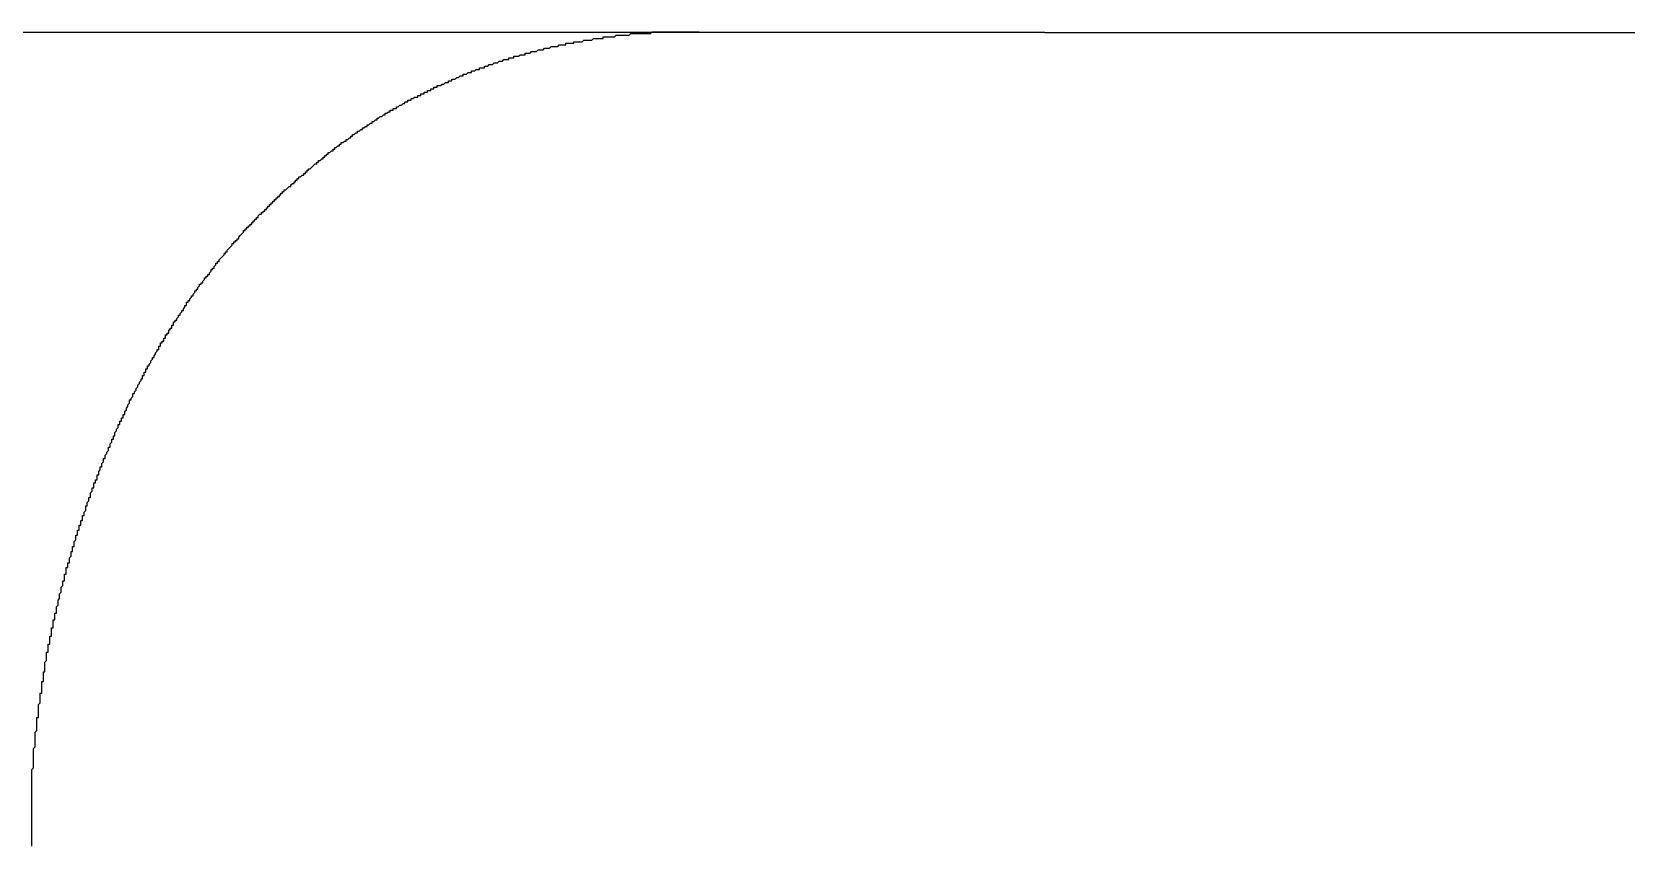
# Model space of a CAD drawing. Extents: x 1 to 142, y 0 to 144.
# Drawn here: x 105.892 to 106.871, y 103.094 to 103.594 of the extents above; entities that cross this region are included whole.
import ezdxf

# ---------------------------------------------------------------- set-up
doc = ezdxf.new("R2010")
doc.units = 0
doc.layers.get('0').update_dxf_attribs({"linetype": 'CONTINUOUS'})

msp = doc.modelspace()

# ---------------------------------------------------------------- linework, layer by layer
at = {"color": 7, "linetype": 'CONTINUOUS'}
for p, q in [((106.3018, 103.59373), (105.80682, 103.59373)), ((106.51424, 103.59373), (106.3018, 103.59373)), ((106.51424, 103.59373), (110.77584, 103.59373))]:
    msp.add_line(p, q, dxfattribs=at)
at = {"color": 7}
msp.add_polyline3d([(105.892, 103.094, 0), (105.892, 103.094, 0), (105.892, 103.095, 0), (105.892, 103.095, 0), (105.892, 103.095, 0), (105.892, 103.096, 0), (105.892, 103.096, 0), (105.892, 103.097, 0), (105.892, 103.097, 0), (105.892, 103.097, 0), (105.892, 103.098, 0), (105.892, 103.098, 0), (105.892, 103.099, 0), (105.892, 103.099, 0), (105.892, 103.099, 0), (105.892, 103.1, 0), (105.892, 103.1, 0), (105.892, 103.101, 0), (105.892, 103.101, 0), (105.892, 103.102, 0), (105.892, 103.102, 0), (105.892, 103.102, 0), (105.892, 103.103, 0), (105.892, 103.103, 0), (105.892, 103.104, 0), (105.892, 103.104, 0), (105.892, 103.104, 0), (105.892, 103.105, 0), (105.892, 103.105, 0), (105.892, 103.106, 0), (105.892, 103.106, 0), (105.892, 103.106, 0), (105.892, 103.107, 0), (105.892, 103.107, 0), (105.892, 103.108, 0), (105.892, 103.108, 0), (105.892, 103.109, 0), (105.892, 103.109, 0), (105.892, 103.109, 0), (105.892, 103.11, 0), (105.892, 103.11, 0), (105.892, 103.111, 0), (105.892, 103.111, 0), (105.892, 103.111, 0), (105.892, 103.112, 0), (105.892, 103.112, 0), (105.892, 103.113, 0), (105.892, 103.113, 0), (105.892, 103.113, 0), (105.892, 103.114, 0), (105.892, 103.114, 0), (105.892, 103.115, 0), (105.892, 103.115, 0), (105.892, 103.116, 0), (105.892, 103.116, 0), (105.892, 103.116, 0), (105.892, 103.117, 0), (105.892, 103.117, 0), (105.892, 103.118, 0), (105.892, 103.118, 0), (105.892, 103.118, 0), (105.892, 103.119, 0), (105.892, 103.119, 0), (105.892, 103.12, 0), (105.892, 103.12, 0), (105.892, 103.12, 0), (105.892, 103.121, 0), (105.892, 103.121, 0), (105.892, 103.122, 0), (105.892, 103.122, 0), (105.892, 103.123, 0), (105.892, 103.123, 0), (105.892, 103.123, 0), (105.892, 103.124, 0), (105.892, 103.124, 0), (105.892, 103.125, 0), (105.892, 103.125, 0), (105.892, 103.125, 0), (105.892, 103.126, 0), (105.892, 103.126, 0), (105.892, 103.127, 0), (105.892, 103.127, 0), (105.892, 103.127, 0), (105.892, 103.128, 0), (105.892, 103.128, 0), (105.892, 103.129, 0), (105.892, 103.129, 0), (105.892, 103.13, 0), (105.892, 103.13, 0), (105.892, 103.13, 0), (105.892, 103.131, 0), (105.892, 103.131, 0), (105.892, 103.132, 0), (105.892, 103.132, 0), (105.892, 103.132, 0), (105.892, 103.133, 0), (105.892, 103.133, 0), (105.892, 103.134, 0), (105.892, 103.134, 0), (105.892, 103.134, 0), (105.892, 103.135, 0), (105.892, 103.135, 0), (105.892, 103.136, 0), (105.892, 103.136, 0), (105.892, 103.137, 0), (105.892, 103.137, 0), (105.892, 103.137, 0), (105.892, 103.138, 0), (105.892, 103.138, 0), (105.892, 103.139, 0), (105.892, 103.139, 0), (105.892, 103.139, 0), (105.892, 103.14, 0), (105.892, 103.14, 0), (105.892, 103.141, 0), (105.892, 103.141, 0), (105.892, 103.141, 0), (105.893, 103.142, 0), (105.893, 103.142, 0), (105.893, 103.143, 0), (105.893, 103.143, 0), (105.893, 103.143, 0), (105.893, 103.144, 0), (105.893, 103.144, 0), (105.893, 103.145, 0), (105.893, 103.145, 0), (105.893, 103.146, 0), (105.893, 103.146, 0), (105.893, 103.146, 0), (105.893, 103.147, 0), (105.893, 103.147, 0), (105.893, 103.148, 0), (105.893, 103.148, 0), (105.893, 103.148, 0), (105.893, 103.149, 0), (105.893, 103.149, 0), (105.893, 103.15, 0), (105.893, 103.15, 0), (105.893, 103.15, 0), (105.893, 103.151, 0), (105.893, 103.151, 0), (105.893, 103.152, 0), (105.893, 103.152, 0), (105.893, 103.153, 0), (105.893, 103.153, 0), (105.893, 103.153, 0), (105.893, 103.154, 0), (105.893, 103.154, 0), (105.894, 103.155, 0), (105.894, 103.155, 0), (105.894, 103.155, 0), (105.894, 103.156, 0), (105.894, 103.156, 0), (105.894, 103.157, 0), (105.894, 103.157, 0), (105.894, 103.157, 0), (105.894, 103.158, 0), (105.894, 103.158, 0), (105.894, 103.159, 0), (105.894, 103.159, 0), (105.894, 103.159, 0), (105.894, 103.16, 0), (105.894, 103.16, 0), (105.894, 103.161, 0), (105.894, 103.161, 0), (105.894, 103.162, 0), (105.894, 103.162, 0), (105.894, 103.162, 0), (105.894, 103.163, 0), (105.894, 103.163, 0), (105.894, 103.164, 0), (105.894, 103.164, 0), (105.894, 103.164, 0), (105.895, 103.165, 0), (105.895, 103.165, 0), (105.895, 103.166, 0), (105.895, 103.166, 0), (105.895, 103.166, 0), (105.895, 103.167, 0), (105.895, 103.167, 0), (105.895, 103.168, 0), (105.895, 103.168, 0), (105.895, 103.168, 0), (105.895, 103.169, 0), (105.895, 103.169, 0), (105.895, 103.17, 0), (105.895, 103.17, 0), (105.895, 103.171, 0), (105.895, 103.171, 0), (105.895, 103.171, 0), (105.895, 103.172, 0), (105.895, 103.172, 0), (105.895, 103.173, 0), (105.895, 103.173, 0), (105.896, 103.173, 0), (105.896, 103.174, 0), (105.896, 103.174, 0), (105.896, 103.175, 0), (105.896, 103.175, 0), (105.896, 103.175, 0), (105.896, 103.176, 0), (105.896, 103.176, 0), (105.896, 103.177, 0), (105.896, 103.177, 0), (105.896, 103.177, 0), (105.896, 103.178, 0), (105.896, 103.178, 0), (105.896, 103.179, 0), (105.896, 103.179, 0), (105.896, 103.18, 0), (105.896, 103.18, 0), (105.896, 103.18, 0), (105.896, 103.181, 0), (105.896, 103.181, 0), (105.897, 103.182, 0), (105.897, 103.182, 0), (105.897, 103.182, 0), (105.897, 103.183, 0), (105.897, 103.183, 0), (105.897, 103.184, 0), (105.897, 103.184, 0), (105.897, 103.184, 0), (105.897, 103.185, 0), (105.897, 103.185, 0), (105.897, 103.186, 0), (105.897, 103.186, 0), (105.897, 103.186, 0), (105.897, 103.187, 0), (105.897, 103.187, 0), (105.897, 103.188, 0), (105.897, 103.188, 0), (105.898, 103.188, 0), (105.898, 103.189, 0), (105.898, 103.189, 0), (105.898, 103.19, 0), (105.898, 103.19, 0), (105.898, 103.191, 0), (105.898, 103.191, 0), (105.898, 103.191, 0), (105.898, 103.192, 0), (105.898, 103.192, 0), (105.898, 103.193, 0), (105.898, 103.193, 0), (105.898, 103.193, 0), (105.898, 103.194, 0), (105.898, 103.194, 0), (105.898, 103.195, 0), (105.898, 103.195, 0), (105.899, 103.195, 0), (105.899, 103.196, 0), (105.899, 103.196, 0), (105.899, 103.197, 0), (105.899, 103.197, 0), (105.899, 103.197, 0), (105.899, 103.198, 0), (105.899, 103.198, 0), (105.899, 103.199, 0), (105.899, 103.199, 0), (105.899, 103.199, 0), (105.899, 103.2, 0), (105.899, 103.2, 0), (105.899, 103.201, 0), (105.899, 103.201, 0), (105.9, 103.201, 0), (105.9, 103.202, 0), (105.9, 103.202, 0), (105.9, 103.203, 0), (105.9, 103.203, 0), (105.9, 103.204, 0), (105.9, 103.204, 0), (105.9, 103.204, 0), (105.9, 103.205, 0), (105.9, 103.205, 0), (105.9, 103.206, 0), (105.9, 103.206, 0), (105.9, 103.206, 0), (105.9, 103.207, 0), (105.9, 103.207, 0), (105.901, 103.208, 0), (105.901, 103.208, 0), (105.901, 103.208, 0), (105.901, 103.209, 0), (105.901, 103.209, 0), (105.901, 103.21, 0), (105.901, 103.21, 0), (105.901, 103.21, 0), (105.901, 103.211, 0), (105.901, 103.211, 0), (105.901, 103.212, 0), (105.901, 103.212, 0), (105.901, 103.212, 0), (105.901, 103.213, 0), (105.902, 103.213, 0), (105.902, 103.214, 0), (105.902, 103.214, 0), (105.902, 103.214, 0), (105.902, 103.215, 0), (105.902, 103.215, 0), (105.902, 103.216, 0), (105.902, 103.216, 0), (105.902, 103.216, 0), (105.902, 103.217, 0), (105.902, 103.217, 0), (105.902, 103.218, 0), (105.902, 103.218, 0), (105.903, 103.218, 0), (105.903, 103.219, 0), (105.903, 103.219, 0), (105.903, 103.22, 0), (105.903, 103.22, 0), (105.903, 103.221, 0), (105.903, 103.221, 0), (105.903, 103.221, 0), (105.903, 103.222, 0), (105.903, 103.222, 0), (105.903, 103.223, 0), (105.903, 103.223, 0), (105.904, 103.223, 0), (105.904, 103.224, 0), (105.904, 103.224, 0), (105.904, 103.225, 0), (105.904, 103.225, 0), (105.904, 103.225, 0), (105.904, 103.226, 0), (105.904, 103.226, 0), (105.904, 103.227, 0), (105.904, 103.227, 0), (105.904, 103.227, 0), (105.904, 103.228, 0), (105.905, 103.228, 0), (105.905, 103.229, 0), (105.905, 103.229, 0), (105.905, 103.229, 0), (105.905, 103.23, 0), (105.905, 103.23, 0), (105.905, 103.231, 0), (105.905, 103.231, 0), (105.905, 103.231, 0), (105.905, 103.232, 0), (105.905, 103.232, 0), (105.905, 103.233, 0), (105.906, 103.233, 0), (105.906, 103.233, 0), (105.906, 103.234, 0), (105.906, 103.234, 0), (105.906, 103.235, 0), (105.906, 103.235, 0), (105.906, 103.235, 0), (105.906, 103.236, 0), (105.906, 103.236, 0), (105.906, 103.237, 0), (105.906, 103.237, 0), (105.907, 103.237, 0), (105.907, 103.238, 0), (105.907, 103.238, 0), (105.907, 103.239, 0), (105.907, 103.239, 0), (105.907, 103.239, 0), (105.907, 103.24, 0), (105.907, 103.24, 0), (105.907, 103.241, 0), (105.907, 103.241, 0), (105.907, 103.241, 0), (105.908, 103.242, 0), (105.908, 103.242, 0), (105.908, 103.243, 0), (105.908, 103.243, 0), (105.908, 103.243, 0), (105.908, 103.244, 0), (105.908, 103.244, 0), (105.908, 103.245, 0), (105.908, 103.245, 0), (105.908, 103.245, 0), (105.909, 103.246, 0), (105.909, 103.246, 0), (105.909, 103.247, 0), (105.909, 103.247, 0), (105.909, 103.247, 0), (105.909, 103.248, 0), (105.909, 103.248, 0), (105.909, 103.249, 0), (105.909, 103.249, 0), (105.909, 103.249, 0), (105.91, 103.25, 0), (105.91, 103.25, 0), (105.91, 103.251, 0), (105.91, 103.251, 0), (105.91, 103.251, 0), (105.91, 103.252, 0), (105.91, 103.252, 0), (105.91, 103.253, 0), (105.91, 103.253, 0), (105.91, 103.253, 0), (105.911, 103.254, 0), (105.911, 103.254, 0), (105.911, 103.255, 0), (105.911, 103.255, 0), (105.911, 103.255, 0), (105.911, 103.256, 0), (105.911, 103.256, 0), (105.911, 103.257, 0), (105.911, 103.257, 0), (105.912, 103.257, 0), (105.912, 103.258, 0), (105.912, 103.258, 0), (105.912, 103.259, 0), (105.912, 103.259, 0), (105.912, 103.259, 0), (105.912, 103.26, 0), (105.912, 103.26, 0), (105.912, 103.261, 0), (105.912, 103.261, 0), (105.913, 103.261, 0), (105.913, 103.262, 0), (105.913, 103.262, 0), (105.913, 103.263, 0), (105.913, 103.263, 0), (105.913, 103.263, 0), (105.913, 103.264, 0), (105.913, 103.264, 0), (105.913, 103.265, 0), (105.914, 103.265, 0), (105.914, 103.265, 0), (105.914, 103.266, 0), (105.914, 103.266, 0), (105.914, 103.267, 0), (105.914, 103.267, 0), (105.914, 103.267, 0), (105.914, 103.268, 0), (105.914, 103.268, 0), (105.915, 103.268, 0), (105.915, 103.269, 0), (105.915, 103.269, 0), (105.915, 103.27, 0), (105.915, 103.27, 0), (105.915, 103.27, 0), (105.915, 103.271, 0), (105.915, 103.271, 0), (105.916, 103.272, 0), (105.916, 103.272, 0), (105.916, 103.272, 0), (105.916, 103.273, 0), (105.916, 103.273, 0), (105.916, 103.274, 0), (105.916, 103.274, 0), (105.916, 103.274, 0), (105.916, 103.275, 0), (105.917, 103.275, 0), (105.917, 103.276, 0), (105.917, 103.276, 0), (105.917, 103.276, 0), (105.917, 103.277, 0), (105.917, 103.277, 0), (105.917, 103.278, 0), (105.917, 103.278, 0), (105.918, 103.278, 0), (105.918, 103.279, 0), (105.918, 103.279, 0), (105.918, 103.28, 0), (105.918, 103.28, 0), (105.918, 103.28, 0), (105.918, 103.281, 0), (105.918, 103.281, 0), (105.918, 103.281, 0), (105.919, 103.282, 0), (105.919, 103.282, 0), (105.919, 103.283, 0), (105.919, 103.283, 0), (105.919, 103.283, 0), (105.919, 103.284, 0), (105.919, 103.284, 0), (105.919, 103.285, 0), (105.92, 103.285, 0), (105.92, 103.285, 0), (105.92, 103.286, 0), (105.92, 103.286, 0), (105.92, 103.287, 0), (105.92, 103.287, 0), (105.92, 103.287, 0), (105.92, 103.288, 0), (105.921, 103.288, 0), (105.921, 103.289, 0), (105.921, 103.289, 0), (105.921, 103.289, 0), (105.921, 103.29, 0), (105.921, 103.29, 0), (105.921, 103.291, 0), (105.921, 103.291, 0), (105.922, 103.291, 0), (105.922, 103.292, 0), (105.922, 103.292, 0), (105.922, 103.292, 0), (105.922, 103.293, 0), (105.922, 103.293, 0), (105.922, 103.294, 0), (105.923, 103.294, 0), (105.923, 103.294, 0), (105.923, 103.295, 0), (105.923, 103.295, 0), (105.923, 103.296, 0), (105.923, 103.296, 0), (105.923, 103.296, 0), (105.923, 103.297, 0), (105.924, 103.297, 0), (105.924, 103.298, 0), (105.924, 103.298, 0), (105.924, 103.298, 0), (105.924, 103.299, 0), (105.924, 103.299, 0), (105.924, 103.299, 0), (105.925, 103.3, 0), (105.925, 103.3, 0), (105.925, 103.301, 0), (105.925, 103.301, 0), (105.925, 103.301, 0), (105.925, 103.302, 0), (105.925, 103.302, 0), (105.925, 103.303, 0), (105.926, 103.303, 0), (105.926, 103.303, 0), (105.926, 103.304, 0), (105.926, 103.304, 0), (105.926, 103.305, 0), (105.926, 103.305, 0), (105.926, 103.305, 0), (105.927, 103.306, 0), (105.927, 103.306, 0), (105.927, 103.306, 0), (105.927, 103.307, 0), (105.927, 103.307, 0), (105.927, 103.308, 0), (105.927, 103.308, 0), (105.928, 103.308, 0), (105.928, 103.309, 0), (105.928, 103.309, 0), (105.928, 103.31, 0), (105.928, 103.31, 0), (105.928, 103.31, 0), (105.928, 103.311, 0), (105.928, 103.311, 0), (105.929, 103.312, 0), (105.929, 103.312, 0), (105.929, 103.312, 0), (105.929, 103.313, 0), (105.929, 103.313, 0), (105.929, 103.313, 0), (105.929, 103.314, 0), (105.93, 103.314, 0), (105.93, 103.315, 0), (105.93, 103.315, 0), (105.93, 103.315, 0), (105.93, 103.316, 0), (105.93, 103.316, 0), (105.93, 103.317, 0), (105.931, 103.317, 0), (105.931, 103.317, 0), (105.931, 103.318, 0), (105.931, 103.318, 0), (105.931, 103.318, 0), (105.931, 103.319, 0), (105.932, 103.319, 0), (105.932, 103.32, 0), (105.932, 103.32, 0), (105.932, 103.32, 0), (105.932, 103.321, 0), (105.932, 103.321, 0), (105.932, 103.322, 0), (105.933, 103.322, 0), (105.933, 103.322, 0), (105.933, 103.323, 0), (105.933, 103.323, 0), (105.933, 103.323, 0), (105.933, 103.324, 0), (105.933, 103.324, 0), (105.934, 103.325, 0), (105.934, 103.325, 0), (105.934, 103.325, 0), (105.934, 103.326, 0), (105.934, 103.326, 0), (105.934, 103.326, 0), (105.934, 103.327, 0), (105.935, 103.327, 0), (105.935, 103.328, 0), (105.935, 103.328, 0), (105.935, 103.328, 0), (105.935, 103.329, 0), (105.935, 103.329, 0), (105.936, 103.33, 0), (105.936, 103.33, 0), (105.936, 103.33, 0), (105.936, 103.331, 0), (105.936, 103.331, 0), (105.936, 103.331, 0), (105.936, 103.332, 0), (105.937, 103.332, 0), (105.937, 103.333, 0), (105.937, 103.333, 0), (105.937, 103.333, 0), (105.937, 103.334, 0), (105.937, 103.334, 0), (105.938, 103.335, 0), (105.938, 103.335, 0), (105.938, 103.335, 0), (105.938, 103.336, 0), (105.938, 103.336, 0), (105.938, 103.336, 0), (105.939, 103.337, 0), (105.939, 103.337, 0), (105.939, 103.338, 0), (105.939, 103.338, 0), (105.939, 103.338, 0), (105.939, 103.339, 0), (105.939, 103.339, 0), (105.94, 103.339, 0), (105.94, 103.34, 0), (105.94, 103.34, 0), (105.94, 103.341, 0), (105.94, 103.341, 0), (105.94, 103.341, 0), (105.941, 103.342, 0), (105.941, 103.342, 0), (105.941, 103.342, 0), (105.941, 103.343, 0), (105.941, 103.343, 0), (105.941, 103.344, 0), (105.942, 103.344, 0), (105.942, 103.344, 0), (105.942, 103.345, 0), (105.942, 103.345, 0), (105.942, 103.345, 0), (105.942, 103.346, 0), (105.943, 103.346, 0), (105.943, 103.347, 0), (105.943, 103.347, 0), (105.943, 103.347, 0), (105.943, 103.348, 0), (105.943, 103.348, 0), (105.944, 103.349, 0), (105.944, 103.349, 0), (105.944, 103.349, 0), (105.944, 103.35, 0), (105.944, 103.35, 0), (105.944, 103.35, 0), (105.945, 103.351, 0), (105.945, 103.351, 0), (105.945, 103.352, 0), (105.945, 103.352, 0), (105.945, 103.352, 0), (105.945, 103.353, 0), (105.946, 103.353, 0), (105.946, 103.353, 0), (105.946, 103.354, 0), (105.946, 103.354, 0), (105.946, 103.355, 0), (105.946, 103.355, 0), (105.947, 103.355, 0), (105.947, 103.356, 0), (105.947, 103.356, 0), (105.947, 103.356, 0), (105.947, 103.357, 0), (105.947, 103.357, 0), (105.948, 103.357, 0), (105.948, 103.358, 0), (105.948, 103.358, 0), (105.948, 103.359, 0), (105.948, 103.359, 0), (105.949, 103.359, 0), (105.949, 103.36, 0), (105.949, 103.36, 0), (105.949, 103.36, 0), (105.949, 103.361, 0), (105.949, 103.361, 0), (105.95, 103.362, 0), (105.95, 103.362, 0), (105.95, 103.362, 0), (105.95, 103.363, 0), (105.95, 103.363, 0), (105.95, 103.363, 0), (105.951, 103.364, 0), (105.951, 103.364, 0), (105.951, 103.365, 0), (105.951, 103.365, 0), (105.951, 103.365, 0), (105.952, 103.366, 0), (105.952, 103.366, 0), (105.952, 103.366, 0), (105.952, 103.367, 0), (105.952, 103.367, 0), (105.952, 103.368, 0), (105.953, 103.368, 0), (105.953, 103.368, 0), (105.953, 103.369, 0), (105.953, 103.369, 0), (105.953, 103.369, 0), (105.954, 103.37, 0), (105.954, 103.37, 0), (105.954, 103.37, 0), (105.954, 103.371, 0), (105.954, 103.371, 0), (105.954, 103.372, 0), (105.955, 103.372, 0), (105.955, 103.372, 0), (105.955, 103.373, 0), (105.955, 103.373, 0), (105.955, 103.373, 0), (105.956, 103.374, 0), (105.956, 103.374, 0), (105.956, 103.374, 0), (105.956, 103.375, 0), (105.956, 103.375, 0), (105.957, 103.376, 0), (105.957, 103.376, 0), (105.957, 103.376, 0), (105.957, 103.377, 0), (105.957, 103.377, 0), (105.957, 103.377, 0), (105.958, 103.378, 0), (105.958, 103.378, 0), (105.958, 103.379, 0), (105.958, 103.379, 0), (105.958, 103.379, 0), (105.959, 103.38, 0), (105.959, 103.38, 0), (105.959, 103.38, 0), (105.959, 103.381, 0), (105.959, 103.381, 0), (105.96, 103.381, 0), (105.96, 103.382, 0), (105.96, 103.382, 0), (105.96, 103.383, 0), (105.96, 103.383, 0), (105.961, 103.383, 0), (105.961, 103.384, 0), (105.961, 103.384, 0), (105.961, 103.384, 0), (105.961, 103.385, 0), (105.962, 103.385, 0), (105.962, 103.385, 0), (105.962, 103.386, 0), (105.962, 103.386, 0), (105.962, 103.387, 0), (105.962, 103.387, 0), (105.963, 103.387, 0), (105.963, 103.388, 0), (105.963, 103.388, 0), (105.963, 103.388, 0), (105.963, 103.389, 0), (105.964, 103.389, 0), (105.964, 103.389, 0), (105.964, 103.39, 0), (105.964, 103.39, 0), (105.964, 103.39, 0), (105.965, 103.391, 0), (105.965, 103.391, 0), (105.965, 103.392, 0), (105.965, 103.392, 0), (105.965, 103.392, 0), (105.966, 103.393, 0), (105.966, 103.393, 0), (105.966, 103.393, 0), (105.966, 103.394, 0), (105.967, 103.394, 0), (105.967, 103.394, 0), (105.967, 103.395, 0), (105.967, 103.395, 0), (105.967, 103.395, 0), (105.968, 103.396, 0), (105.968, 103.396, 0), (105.968, 103.397, 0), (105.968, 103.397, 0), (105.968, 103.397, 0), (105.969, 103.398, 0), (105.969, 103.398, 0), (105.969, 103.398, 0), (105.969, 103.399, 0), (105.969, 103.399, 0), (105.97, 103.399, 0), (105.97, 103.4, 0), (105.97, 103.4, 0), (105.97, 103.4, 0), (105.97, 103.401, 0), (105.971, 103.401, 0), (105.971, 103.402, 0), (105.971, 103.402, 0), (105.971, 103.402, 0), (105.971, 103.403, 0), (105.972, 103.403, 0), (105.972, 103.403, 0), (105.972, 103.404, 0), (105.972, 103.404, 0), (105.973, 103.404, 0), (105.973, 103.405, 0), (105.973, 103.405, 0), (105.973, 103.405, 0), (105.973, 103.406, 0), (105.974, 103.406, 0), (105.974, 103.406, 0), (105.974, 103.407, 0), (105.974, 103.407, 0), (105.974, 103.408, 0), (105.975, 103.408, 0), (105.975, 103.408, 0), (105.975, 103.409, 0), (105.975, 103.409, 0), (105.976, 103.409, 0), (105.976, 103.41, 0), (105.976, 103.41, 0), (105.976, 103.41, 0), (105.976, 103.411, 0), (105.977, 103.411, 0), (105.977, 103.411, 0), (105.977, 103.412, 0), (105.977, 103.412, 0), (105.978, 103.412, 0), (105.978, 103.413, 0), (105.978, 103.413, 0), (105.978, 103.413, 0), (105.978, 103.414, 0), (105.979, 103.414, 0), (105.979, 103.414, 0), (105.979, 103.415, 0), (105.979, 103.415, 0), (105.979, 103.416, 0), (105.98, 103.416, 0), (105.98, 103.416, 0), (105.98, 103.417, 0), (105.98, 103.417, 0), (105.981, 103.417, 0), (105.981, 103.418, 0), (105.981, 103.418, 0), (105.981, 103.418, 0), (105.982, 103.419, 0), (105.982, 103.419, 0), (105.982, 103.419, 0), (105.982, 103.42, 0), (105.982, 103.42, 0), (105.983, 103.42, 0), (105.983, 103.421, 0), (105.983, 103.421, 0), (105.983, 103.421, 0), (105.984, 103.422, 0), (105.984, 103.422, 0), (105.984, 103.422, 0), (105.984, 103.423, 0), (105.984, 103.423, 0), (105.985, 103.423, 0), (105.985, 103.424, 0), (105.985, 103.424, 0), (105.985, 103.424, 0), (105.986, 103.425, 0), (105.986, 103.425, 0), (105.986, 103.425, 0), (105.986, 103.426, 0), (105.987, 103.426, 0), (105.987, 103.426, 0), (105.987, 103.427, 0), (105.987, 103.427, 0), (105.987, 103.428, 0), (105.988, 103.428, 0), (105.988, 103.428, 0), (105.988, 103.429, 0), (105.988, 103.429, 0), (105.989, 103.429, 0), (105.989, 103.43, 0), (105.989, 103.43, 0), (105.989, 103.43, 0), (105.99, 103.431, 0), (105.99, 103.431, 0), (105.99, 103.431, 0), (105.99, 103.432, 0), (105.991, 103.432, 0), (105.991, 103.432, 0), (105.991, 103.433, 0), (105.991, 103.433, 0), (105.991, 103.433, 0), (105.992, 103.434, 0), (105.992, 103.434, 0), (105.992, 103.434, 0), (105.992, 103.435, 0), (105.993, 103.435, 0), (105.993, 103.435, 0), (105.993, 103.436, 0), (105.993, 103.436, 0), (105.994, 103.436, 0), (105.994, 103.437, 0), (105.994, 103.437, 0), (105.994, 103.437, 0), (105.995, 103.438, 0), (105.995, 103.438, 0), (105.995, 103.438, 0), (105.995, 103.439, 0), (105.996, 103.439, 0), (105.996, 103.439, 0), (105.996, 103.44, 0), (105.996, 103.44, 0), (105.997, 103.44, 0), (105.997, 103.441, 0), (105.997, 103.441, 0), (105.997, 103.441, 0), (105.998, 103.442, 0), (105.998, 103.442, 0), (105.998, 103.442, 0), (105.998, 103.443, 0), (105.999, 103.443, 0), (105.999, 103.443, 0), (105.999, 103.444, 0), (105.999, 103.444, 0), (106, 103.444, 0), (106, 103.444, 0), (106, 103.445, 0), (106, 103.445, 0), (106.001, 103.445, 0), (106.001, 103.446, 0), (106.001, 103.446, 0), (106.001, 103.446, 0), (106.002, 103.447, 0), (106.002, 103.447, 0), (106.002, 103.447, 0), (106.002, 103.448, 0), (106.003, 103.448, 0), (106.003, 103.448, 0), (106.003, 103.449, 0), (106.003, 103.449, 0), (106.004, 103.449, 0), (106.004, 103.45, 0), (106.004, 103.45, 0), (106.004, 103.45, 0), (106.005, 103.451, 0), (106.005, 103.451, 0), (106.005, 103.451, 0), (106.005, 103.452, 0), (106.006, 103.452, 0), (106.006, 103.452, 0), (106.006, 103.453, 0), (106.006, 103.453, 0), (106.007, 103.453, 0), (106.007, 103.454, 0), (106.007, 103.454, 0), (106.007, 103.454, 0), (106.008, 103.455, 0), (106.008, 103.455, 0), (106.008, 103.455, 0), (106.008, 103.455, 0), (106.009, 103.456, 0), (106.009, 103.456, 0), (106.009, 103.456, 0), (106.01, 103.457, 0), (106.01, 103.457, 0), (106.01, 103.457, 0), (106.01, 103.458, 0), (106.011, 103.458, 0), (106.011, 103.458, 0), (106.011, 103.459, 0), (106.011, 103.459, 0), (106.012, 103.459, 0), (106.012, 103.46, 0), (106.012, 103.46, 0), (106.012, 103.46, 0), (106.013, 103.461, 0), (106.013, 103.461, 0), (106.013, 103.461, 0), (106.013, 103.461, 0), (106.014, 103.462, 0), (106.014, 103.462, 0), (106.014, 103.462, 0), (106.015, 103.463, 0), (106.015, 103.463, 0), (106.015, 103.463, 0), (106.015, 103.464, 0), (106.016, 103.464, 0), (106.016, 103.464, 0), (106.016, 103.465, 0), (106.016, 103.465, 0), (106.017, 103.465, 0), (106.017, 103.466, 0), (106.017, 103.466, 0), (106.018, 103.466, 0), (106.018, 103.466, 0), (106.018, 103.467, 0), (106.018, 103.467, 0), (106.019, 103.467, 0), (106.019, 103.468, 0), (106.019, 103.468, 0), (106.019, 103.468, 0), (106.02, 103.469, 0), (106.02, 103.469, 0), (106.02, 103.469, 0), (106.021, 103.47, 0), (106.021, 103.47, 0), (106.021, 103.47, 0), (106.021, 103.47, 0), (106.022, 103.471, 0), (106.022, 103.471, 0), (106.022, 103.471, 0), (106.022, 103.472, 0), (106.023, 103.472, 0), (106.023, 103.472, 0), (106.023, 103.473, 0), (106.024, 103.473, 0), (106.024, 103.473, 0), (106.024, 103.473, 0), (106.024, 103.474, 0), (106.025, 103.474, 0), (106.025, 103.474, 0), (106.025, 103.475, 0), (106.026, 103.475, 0), (106.026, 103.475, 0), (106.026, 103.476, 0), (106.026, 103.476, 0), (106.027, 103.476, 0), (106.027, 103.476, 0), (106.027, 103.477, 0), (106.027, 103.477, 0), (106.028, 103.477, 0), (106.028, 103.478, 0), (106.028, 103.478, 0), (106.029, 103.478, 0), (106.029, 103.479, 0), (106.029, 103.479, 0), (106.029, 103.479, 0), (106.03, 103.479, 0), (106.03, 103.48, 0), (106.03, 103.48, 0), (106.031, 103.48, 0), (106.031, 103.481, 0), (106.031, 103.481, 0), (106.031, 103.481, 0), (106.032, 103.482, 0), (106.032, 103.482, 0), (106.032, 103.482, 0), (106.033, 103.482, 0), (106.033, 103.483, 0), (106.033, 103.483, 0), (106.034, 103.483, 0), (106.034, 103.484, 0), (106.034, 103.484, 0), (106.034, 103.484, 0), (106.035, 103.484, 0), (106.035, 103.485, 0), (106.035, 103.485, 0), (106.036, 103.485, 0), (106.036, 103.486, 0), (106.036, 103.486, 0), (106.036, 103.486, 0), (106.037, 103.486, 0), (106.037, 103.487, 0), (106.037, 103.487, 0), (106.038, 103.487, 0), (106.038, 103.488, 0), (106.038, 103.488, 0), (106.038, 103.488, 0), (106.039, 103.488, 0), (106.039, 103.489, 0), (106.039, 103.489, 0), (106.04, 103.489, 0), (106.04, 103.49, 0), (106.04, 103.49, 0), (106.041, 103.49, 0), (106.041, 103.49, 0), (106.041, 103.491, 0), (106.041, 103.491, 0), (106.042, 103.491, 0), (106.042, 103.492, 0), (106.042, 103.492, 0), (106.043, 103.492, 0), (106.043, 103.492, 0), (106.043, 103.493, 0), (106.044, 103.493, 0), (106.044, 103.493, 0), (106.044, 103.494, 0), (106.044, 103.494, 0), (106.045, 103.494, 0), (106.045, 103.494, 0), (106.045, 103.495, 0), (106.046, 103.495, 0), (106.046, 103.495, 0), (106.046, 103.496, 0), (106.047, 103.496, 0), (106.047, 103.496, 0), (106.047, 103.496, 0), (106.047, 103.497, 0), (106.048, 103.497, 0), (106.048, 103.497, 0), (106.048, 103.497, 0), (106.049, 103.498, 0), (106.049, 103.498, 0), (106.049, 103.498, 0), (106.05, 103.499, 0), (106.05, 103.499, 0), (106.05, 103.499, 0), (106.051, 103.499, 0), (106.051, 103.5, 0), (106.051, 103.5, 0), (106.051, 103.5, 0), (106.052, 103.501, 0), (106.052, 103.501, 0), (106.052, 103.501, 0), (106.053, 103.501, 0), (106.053, 103.502, 0), (106.053, 103.502, 0), (106.054, 103.502, 0), (106.054, 103.502, 0), (106.054, 103.503, 0), (106.055, 103.503, 0), (106.055, 103.503, 0), (106.055, 103.504, 0), (106.055, 103.504, 0), (106.056, 103.504, 0), (106.056, 103.504, 0), (106.056, 103.505, 0), (106.057, 103.505, 0), (106.057, 103.505, 0), (106.057, 103.505, 0), (106.058, 103.506, 0), (106.058, 103.506, 0), (106.058, 103.506, 0), (106.059, 103.506, 0), (106.059, 103.507, 0), (106.059, 103.507, 0), (106.06, 103.507, 0), (106.06, 103.508, 0), (106.06, 103.508, 0), (106.06, 103.508, 0), (106.061, 103.508, 0), (106.061, 103.509, 0), (106.061, 103.509, 0), (106.062, 103.509, 0), (106.062, 103.509, 0), (106.062, 103.51, 0), (106.063, 103.51, 0), (106.063, 103.51, 0), (106.063, 103.51, 0), (106.064, 103.511, 0), (106.064, 103.511, 0), (106.064, 103.511, 0), (106.065, 103.512, 0), (106.065, 103.512, 0), (106.065, 103.512, 0), (106.065, 103.512, 0), (106.066, 103.513, 0), (106.066, 103.513, 0), (106.066, 103.513, 0), (106.067, 103.513, 0), (106.067, 103.514, 0), (106.067, 103.514, 0), (106.068, 103.514, 0), (106.068, 103.514, 0), (106.068, 103.515, 0), (106.069, 103.515, 0), (106.069, 103.515, 0), (106.069, 103.515, 0), (106.07, 103.516, 0), (106.07, 103.516, 0), (106.07, 103.516, 0), (106.071, 103.516, 0), (106.071, 103.517, 0), (106.071, 103.517, 0), (106.072, 103.517, 0), (106.072, 103.517, 0), (106.072, 103.518, 0), (106.073, 103.518, 0), (106.073, 103.518, 0), (106.073, 103.519, 0), (106.073, 103.519, 0), (106.074, 103.519, 0), (106.074, 103.519, 0), (106.074, 103.52, 0), (106.075, 103.52, 0), (106.075, 103.52, 0), (106.075, 103.52, 0), (106.076, 103.521, 0), (106.076, 103.521, 0), (106.076, 103.521, 0), (106.077, 103.521, 0), (106.077, 103.522, 0), (106.077, 103.522, 0), (106.078, 103.522, 0), (106.078, 103.522, 0), (106.078, 103.523, 0), (106.079, 103.523, 0), (106.079, 103.523, 0), (106.079, 103.523, 0), (106.08, 103.524, 0), (106.08, 103.524, 0), (106.08, 103.524, 0), (106.081, 103.524, 0), (106.081, 103.525, 0), (106.081, 103.525, 0), (106.082, 103.525, 0), (106.082, 103.525, 0), (106.082, 103.526, 0), (106.083, 103.526, 0), (106.083, 103.526, 0), (106.083, 103.526, 0), (106.084, 103.527, 0), (106.084, 103.527, 0), (106.084, 103.527, 0), (106.085, 103.527, 0), (106.085, 103.527, 0), (106.085, 103.528, 0), (106.086, 103.528, 0), (106.086, 103.528, 0), (106.086, 103.528, 0), (106.087, 103.529, 0), (106.087, 103.529, 0), (106.087, 103.529, 0), (106.088, 103.529, 0), (106.088, 103.53, 0), (106.088, 103.53, 0), (106.089, 103.53, 0), (106.089, 103.53, 0), (106.089, 103.531, 0), (106.09, 103.531, 0), (106.09, 103.531, 0), (106.09, 103.531, 0), (106.091, 103.532, 0), (106.091, 103.532, 0), (106.091, 103.532, 0), (106.092, 103.532, 0), (106.092, 103.532, 0), (106.092, 103.533, 0), (106.093, 103.533, 0), (106.093, 103.533, 0), (106.093, 103.533, 0), (106.094, 103.534, 0), (106.094, 103.534, 0), (106.094, 103.534, 0), (106.095, 103.534, 0), (106.095, 103.535, 0), (106.095, 103.535, 0), (106.096, 103.535, 0), (106.096, 103.535, 0), (106.096, 103.535, 0), (106.097, 103.536, 0), (106.097, 103.536, 0), (106.097, 103.536, 0), (106.098, 103.536, 0), (106.098, 103.537, 0), (106.098, 103.537, 0), (106.099, 103.537, 0), (106.099, 103.537, 0), (106.1, 103.538, 0), (106.1, 103.538, 0), (106.1, 103.538, 0), (106.101, 103.538, 0), (106.101, 103.538, 0), (106.101, 103.539, 0), (106.102, 103.539, 0), (106.102, 103.539, 0), (106.102, 103.539, 0), (106.103, 103.54, 0), (106.103, 103.54, 0), (106.103, 103.54, 0), (106.104, 103.54, 0), (106.104, 103.54, 0), (106.104, 103.541, 0), (106.105, 103.541, 0), (106.105, 103.541, 0), (106.105, 103.541, 0), (106.106, 103.542, 0), (106.106, 103.542, 0), (106.106, 103.542, 0), (106.107, 103.542, 0), (106.107, 103.542, 0), (106.108, 103.543, 0), (106.108, 103.543, 0), (106.108, 103.543, 0), (106.109, 103.543, 0), (106.109, 103.543, 0), (106.109, 103.544, 0), (106.11, 103.544, 0), (106.11, 103.544, 0), (106.11, 103.544, 0), (106.111, 103.545, 0), (106.111, 103.545, 0), (106.111, 103.545, 0), (106.112, 103.545, 0), (106.112, 103.545, 0), (106.112, 103.546, 0), (106.113, 103.546, 0), (106.113, 103.546, 0), (106.114, 103.546, 0), (106.114, 103.546, 0), (106.114, 103.547, 0), (106.115, 103.547, 0), (106.115, 103.547, 0), (106.115, 103.547, 0), (106.116, 103.547, 0), (106.116, 103.548, 0), (106.116, 103.548, 0), (106.117, 103.548, 0), (106.117, 103.548, 0), (106.117, 103.548, 0), (106.118, 103.549, 0), (106.118, 103.549, 0), (106.119, 103.549, 0), (106.119, 103.549, 0), (106.119, 103.549, 0), (106.12, 103.55, 0), (106.12, 103.55, 0), (106.12, 103.55, 0), (106.121, 103.55, 0), (106.121, 103.55, 0), (106.121, 103.551, 0), (106.122, 103.551, 0), (106.122, 103.551, 0), (106.122, 103.551, 0), (106.123, 103.551, 0), (106.123, 103.552, 0), (106.124, 103.552, 0), (106.124, 103.552, 0), (106.124, 103.552, 0), (106.125, 103.552, 0), (106.125, 103.553, 0), (106.125, 103.553, 0), (106.126, 103.553, 0), (106.126, 103.553, 0), (106.126, 103.553, 0), (106.127, 103.554, 0), (106.127, 103.554, 0), (106.128, 103.554, 0), (106.128, 103.554, 0), (106.128, 103.554, 0), (106.129, 103.554, 0), (106.129, 103.555, 0), (106.129, 103.555, 0), (106.13, 103.555, 0), (106.13, 103.555, 0), (106.131, 103.555, 0), (106.131, 103.556, 0), (106.131, 103.556, 0), (106.132, 103.556, 0), (106.132, 103.556, 0), (106.132, 103.556, 0), (106.133, 103.556, 0), (106.133, 103.557, 0), (106.133, 103.557, 0), (106.134, 103.557, 0), (106.134, 103.557, 0), (106.135, 103.557, 0), (106.135, 103.558, 0), (106.135, 103.558, 0), (106.136, 103.558, 0), (106.136, 103.558, 0), (106.136, 103.558, 0), (106.137, 103.558, 0), (106.137, 103.559, 0), (106.138, 103.559, 0), (106.138, 103.559, 0), (106.138, 103.559, 0), (106.139, 103.559, 0), (106.139, 103.56, 0), (106.139, 103.56, 0), (106.14, 103.56, 0), (106.14, 103.56, 0), (106.141, 103.56, 0), (106.141, 103.56, 0), (106.141, 103.561, 0), (106.142, 103.561, 0), (106.142, 103.561, 0), (106.142, 103.561, 0), (106.143, 103.561, 0), (106.143, 103.561, 0), (106.144, 103.562, 0), (106.144, 103.562, 0), (106.144, 103.562, 0), (106.145, 103.562, 0), (106.145, 103.562, 0), (106.145, 103.562, 0), (106.146, 103.563, 0), (106.146, 103.563, 0), (106.147, 103.563, 0), (106.147, 103.563, 0), (106.147, 103.563, 0), (106.148, 103.563, 0), (106.148, 103.564, 0), (106.148, 103.564, 0), (106.149, 103.564, 0), (106.149, 103.564, 0), (106.15, 103.564, 0), (106.15, 103.564, 0), (106.15, 103.565, 0), (106.151, 103.565, 0), (106.151, 103.565, 0), (106.151, 103.565, 0), (106.152, 103.565, 0), (106.152, 103.565, 0), (106.153, 103.566, 0), (106.153, 103.566, 0), (106.153, 103.566, 0), (106.154, 103.566, 0), (106.154, 103.566, 0), (106.154, 103.566, 0), (106.155, 103.567, 0), (106.155, 103.567, 0), (106.156, 103.567, 0), (106.156, 103.567, 0), (106.156, 103.567, 0), (106.157, 103.567, 0), (106.157, 103.567, 0), (106.157, 103.568, 0), (106.158, 103.568, 0), (106.158, 103.568, 0), (106.159, 103.568, 0), (106.159, 103.568, 0), (106.159, 103.568, 0), (106.16, 103.569, 0), (106.16, 103.569, 0), (106.161, 103.569, 0), (106.161, 103.569, 0), (106.161, 103.569, 0), (106.162, 103.569, 0), (106.162, 103.569, 0), (106.162, 103.57, 0), (106.163, 103.57, 0), (106.163, 103.57, 0), (106.164, 103.57, 0), (106.164, 103.57, 0), (106.164, 103.57, 0), (106.165, 103.571, 0), (106.165, 103.571, 0), (106.166, 103.571, 0), (106.166, 103.571, 0), (106.166, 103.571, 0), (106.167, 103.571, 0), (106.167, 103.571, 0), (106.167, 103.572, 0), (106.168, 103.572, 0), (106.168, 103.572, 0), (106.169, 103.572, 0), (106.169, 103.572, 0), (106.169, 103.572, 0), (106.17, 103.572, 0), (106.17, 103.573, 0), (106.171, 103.573, 0), (106.171, 103.573, 0), (106.171, 103.573, 0), (106.172, 103.573, 0), (106.172, 103.573, 0), (106.172, 103.573, 0), (106.173, 103.574, 0), (106.173, 103.574, 0), (106.174, 103.574, 0), (106.174, 103.574, 0), (106.174, 103.574, 0), (106.175, 103.574, 0), (106.175, 103.574, 0), (106.176, 103.575, 0), (106.176, 103.575, 0), (106.176, 103.575, 0), (106.177, 103.575, 0), (106.177, 103.575, 0), (106.178, 103.575, 0), (106.178, 103.575, 0), (106.178, 103.575, 0), (106.179, 103.576, 0), (106.179, 103.576, 0), (106.179, 103.576, 0), (106.18, 103.576, 0), (106.18, 103.576, 0), (106.181, 103.576, 0), (106.181, 103.576, 0), (106.181, 103.576, 0), (106.182, 103.577, 0), (106.182, 103.577, 0), (106.183, 103.577, 0), (106.183, 103.577, 0), (106.183, 103.577, 0), (106.184, 103.577, 0), (106.184, 103.577, 0), (106.185, 103.577, 0), (106.185, 103.578, 0), (106.185, 103.578, 0), (106.186, 103.578, 0), (106.186, 103.578, 0), (106.187, 103.578, 0), (106.187, 103.578, 0), (106.187, 103.578, 0), (106.188, 103.578, 0), (106.188, 103.579, 0), (106.188, 103.579, 0), (106.189, 103.579, 0), (106.189, 103.579, 0), (106.19, 103.579, 0), (106.19, 103.579, 0), (106.19, 103.579, 0), (106.191, 103.579, 0), (106.191, 103.579, 0), (106.192, 103.58, 0), (106.192, 103.58, 0), (106.192, 103.58, 0), (106.193, 103.58, 0), (106.193, 103.58, 0), (106.194, 103.58, 0), (106.194, 103.58, 0), (106.194, 103.58, 0), (106.195, 103.58, 0), (106.195, 103.581, 0), (106.196, 103.581, 0), (106.196, 103.581, 0), (106.196, 103.581, 0), (106.197, 103.581, 0), (106.197, 103.581, 0), (106.198, 103.581, 0), (106.198, 103.581, 0), (106.198, 103.581, 0), (106.199, 103.582, 0), (106.199, 103.582, 0), (106.2, 103.582, 0), (106.2, 103.582, 0), (106.2, 103.582, 0), (106.201, 103.582, 0), (106.201, 103.582, 0), (106.202, 103.582, 0), (106.202, 103.582, 0), (106.202, 103.582, 0), (106.203, 103.583, 0), (106.203, 103.583, 0), (106.204, 103.583, 0), (106.204, 103.583, 0), (106.204, 103.583, 0), (106.205, 103.583, 0), (106.205, 103.583, 0), (106.206, 103.583, 0), (106.206, 103.583, 0), (106.206, 103.583, 0), (106.207, 103.584, 0), (106.207, 103.584, 0), (106.208, 103.584, 0), (106.208, 103.584, 0), (106.208, 103.584, 0), (106.209, 103.584, 0), (106.209, 103.584, 0), (106.21, 103.584, 0), (106.21, 103.584, 0), (106.21, 103.584, 0), (106.211, 103.585, 0), (106.211, 103.585, 0), (106.212, 103.585, 0), (106.212, 103.585, 0), (106.212, 103.585, 0), (106.213, 103.585, 0), (106.213, 103.585, 0), (106.214, 103.585, 0), (106.214, 103.585, 0), (106.214, 103.585, 0), (106.215, 103.585, 0), (106.215, 103.585, 0), (106.216, 103.586, 0), (106.216, 103.586, 0), (106.216, 103.586, 0), (106.217, 103.586, 0), (106.217, 103.586, 0), (106.218, 103.586, 0), (106.218, 103.586, 0), (106.218, 103.586, 0), (106.219, 103.586, 0), (106.219, 103.586, 0), (106.22, 103.586, 0), (106.22, 103.587, 0), (106.22, 103.587, 0), (106.221, 103.587, 0), (106.221, 103.587, 0), (106.222, 103.587, 0), (106.222, 103.587, 0), (106.222, 103.587, 0), (106.223, 103.587, 0), (106.223, 103.587, 0), (106.224, 103.587, 0), (106.224, 103.587, 0), (106.224, 103.587, 0), (106.225, 103.587, 0), (106.225, 103.588, 0), (106.226, 103.588, 0), (106.226, 103.588, 0), (106.226, 103.588, 0), (106.227, 103.588, 0), (106.227, 103.588, 0), (106.228, 103.588, 0), (106.228, 103.588, 0), (106.229, 103.588, 0), (106.229, 103.588, 0), (106.229, 103.588, 0), (106.23, 103.588, 0), (106.23, 103.588, 0), (106.231, 103.589, 0), (106.231, 103.589, 0), (106.231, 103.589, 0), (106.232, 103.589, 0), (106.232, 103.589, 0), (106.233, 103.589, 0), (106.233, 103.589, 0), (106.233, 103.589, 0), (106.234, 103.589, 0), (106.234, 103.589, 0), (106.235, 103.589, 0), (106.235, 103.589, 0), (106.235, 103.589, 0), (106.236, 103.589, 0), (106.236, 103.589, 0), (106.237, 103.59, 0), (106.237, 103.59, 0), (106.237, 103.59, 0), (106.238, 103.59, 0), (106.238, 103.59, 0), (106.239, 103.59, 0), (106.239, 103.59, 0), (106.239, 103.59, 0), (106.24, 103.59, 0), (106.24, 103.59, 0), (106.241, 103.59, 0), (106.241, 103.59, 0), (106.242, 103.59, 0), (106.242, 103.59, 0), (106.242, 103.59, 0), (106.243, 103.59, 0), (106.243, 103.591, 0), (106.244, 103.591, 0), (106.244, 103.591, 0), (106.244, 103.591, 0), (106.245, 103.591, 0), (106.245, 103.591, 0), (106.246, 103.591, 0), (106.246, 103.591, 0), (106.246, 103.591, 0), (106.247, 103.591, 0), (106.247, 103.591, 0), (106.248, 103.591, 0), (106.248, 103.591, 0), (106.248, 103.591, 0), (106.249, 103.591, 0), (106.249, 103.591, 0), (106.25, 103.591, 0), (106.25, 103.591, 0), (106.25, 103.591, 0), (106.251, 103.592, 0), (106.251, 103.592, 0), (106.252, 103.592, 0), (106.252, 103.592, 0), (106.253, 103.592, 0), (106.253, 103.592, 0), (106.253, 103.592, 0), (106.254, 103.592, 0), (106.254, 103.592, 0), (106.255, 103.592, 0), (106.255, 103.592, 0), (106.255, 103.592, 0), (106.256, 103.592, 0), (106.256, 103.592, 0), (106.257, 103.592, 0), (106.257, 103.592, 0), (106.257, 103.592, 0), (106.258, 103.592, 0), (106.258, 103.592, 0), (106.259, 103.592, 0), (106.259, 103.592, 0), (106.259, 103.592, 0), (106.26, 103.593, 0), (106.26, 103.593, 0), (106.261, 103.593, 0), (106.261, 103.593, 0), (106.262, 103.593, 0), (106.262, 103.593, 0), (106.262, 103.593, 0), (106.263, 103.593, 0), (106.263, 103.593, 0), (106.264, 103.593, 0), (106.264, 103.593, 0), (106.264, 103.593, 0), (106.265, 103.593, 0), (106.265, 103.593, 0), (106.266, 103.593, 0), (106.266, 103.593, 0), (106.266, 103.593, 0), (106.267, 103.593, 0), (106.267, 103.593, 0), (106.268, 103.593, 0), (106.268, 103.593, 0), (106.268, 103.593, 0), (106.269, 103.593, 0), (106.269, 103.593, 0), (106.27, 103.593, 0), (106.27, 103.593, 0), (106.271, 103.593, 0), (106.271, 103.593, 0), (106.271, 103.593, 0), (106.272, 103.593, 0), (106.272, 103.593, 0), (106.273, 103.594, 0), (106.273, 103.594, 0), (106.273, 103.594, 0), (106.274, 103.594, 0), (106.274, 103.594, 0), (106.275, 103.594, 0), (106.275, 103.594, 0), (106.275, 103.594, 0), (106.276, 103.594, 0), (106.276, 103.594, 0), (106.277, 103.594, 0), (106.277, 103.594, 0), (106.278, 103.594, 0), (106.278, 103.594, 0), (106.278, 103.594, 0), (106.279, 103.594, 0), (106.279, 103.594, 0), (106.28, 103.594, 0), (106.28, 103.594, 0), (106.28, 103.594, 0), (106.281, 103.594, 0), (106.281, 103.594, 0), (106.282, 103.594, 0), (106.282, 103.594, 0), (106.282, 103.594, 0), (106.283, 103.594, 0), (106.283, 103.594, 0), (106.284, 103.594, 0), (106.284, 103.594, 0), (106.285, 103.594, 0), (106.285, 103.594, 0), (106.285, 103.594, 0), (106.286, 103.594, 0), (106.286, 103.594, 0), (106.287, 103.594, 0), (106.287, 103.594, 0), (106.287, 103.594, 0), (106.288, 103.594, 0), (106.288, 103.594, 0), (106.289, 103.594, 0), (106.289, 103.594, 0), (106.289, 103.594, 0), (106.29, 103.594, 0), (106.29, 103.594, 0), (106.291, 103.594, 0), (106.291, 103.594, 0), (106.292, 103.594, 0), (106.292, 103.594, 0), (106.292, 103.594, 0), (106.293, 103.594, 0), (106.293, 103.594, 0), (106.294, 103.594, 0), (106.294, 103.594, 0), (106.294, 103.594, 0), (106.295, 103.594, 0), (106.295, 103.594, 0), (106.296, 103.594, 0), (106.296, 103.594, 0), (106.296, 103.594, 0), (106.297, 103.594, 0), (106.297, 103.594, 0), (106.298, 103.594, 0), (106.298, 103.594, 0), (106.299, 103.594, 0), (106.299, 103.594, 0), (106.299, 103.594, 0), (106.3, 103.594, 0), (106.3, 103.594, 0), (106.301, 103.594, 0), (106.301, 103.594, 0), (106.301, 103.594, 0), (106.302, 103.594, 0)], dxfattribs=at)

doc.saveas('drawing.dxf')
